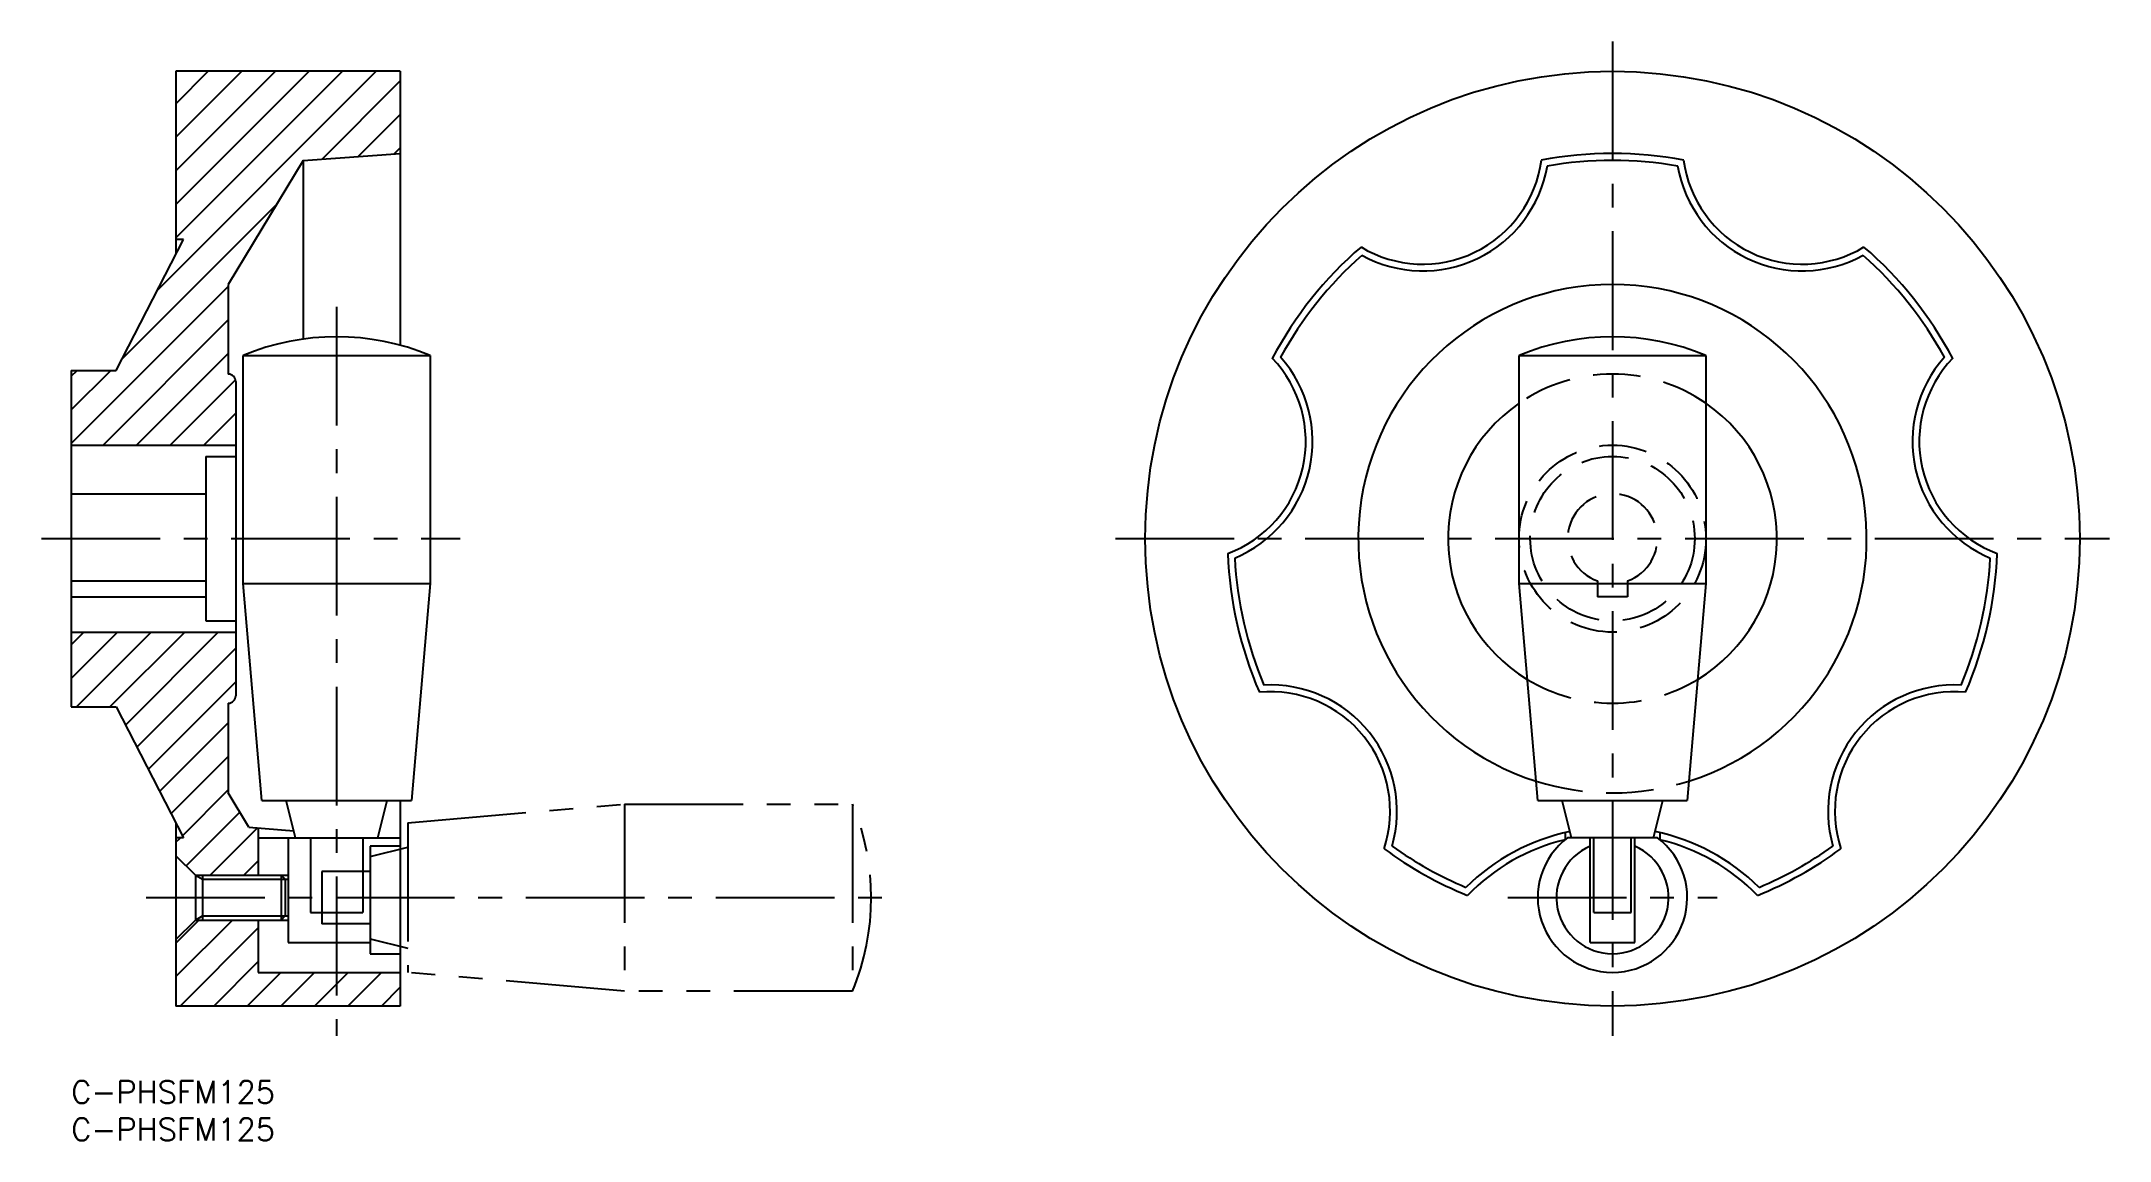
# Model space of a CAD drawing. Extents: x -4 to 273, y -8 to 139.
import ezdxf

# ---------------------------------------------------------------- set-up
doc = ezdxf.new("R2010")
doc.units = 0
doc.header["$LTSCALE"] = 0.5
for name, pattern in [('CENTER', [50.8, 31.75, -6.35, 6.35, -6.35]), ('DASHED', [19.05, 12.7, -6.35]), ('PHANTOM', [63.5, 31.75, -6.35, 6.35, -6.35, 6.35, -6.35])]:
    doc.linetypes.add(name, pattern=pattern)
for name, color, linetype in [('MSM_CENTER', 1, 'CENTER'), ('MSM_CONTINUOUS', 7, 'CONTINUOUS'), ('MSM_DASHED', 4, 'DASHED'), ('MSM_IMAGINARY', 6, 'PHANTOM'), ('MSM_NARROW', 5, 'CONTINUOUS'), ('MSM_PART_NUMBER', 7, 'CONTINUOUS')]:
    doc.layers.add(name, color=color, linetype=linetype)
doc.styles.get("Standard").update_dxf_attribs({"font": 'txt.shx', "height": 3, "bigfont": 'bigfont.shx'})

# ---------------------------------------------------------------- blocks, each defined once
blk = doc.blocks.new('*U1')
at = {"layer": 'MSM_PART_NUMBER'}
blk.add_text('C-PHSFM125', height=3, dxfattribs=at).set_placement((0, -3))
blk = doc.blocks.new('*U2')
at = {"layer": 'MSM_PART_NUMBER'}
blk.add_text('C-PHSFM125', height=3, dxfattribs=at).set_placement((0, -8))

msp = doc.modelspace()

# ---------------------------------------------------------------- linework, layer by layer
at = {"layer": 'MSM_CENTER'}
for p, q in [((206.16, 139), (206.16, 6)), ((35.5, 103.5), (35.5, 6)), ((-4, 72.5), (52, 72.5)), ((139.66, 72.5), (272.66, 72.5)), ((10, 24.5), (111, 24.5)), ((192.16, 24.5), (220.16, 24.5))]:
    msp.add_line(p, q, dxfattribs=at)
at = {"layer": 'MSM_CONTINUOUS'}
for p, q in [((44, 135), (14, 135)), ((14, 135), (14, 110.56)), ((44, 135), (44, 98.37)), ((31, 123.09), (21, 106.5)), ((31, 123.09), (44, 124)), ((31, 123.09), (31, 99.19)), ((6, 95), (15, 112.5)), ((15, 112.5), (14, 112.5)), ((21, 106.5), (21, 94.5)), ((23, 66.5), (23, 97)), ((23, 97), (48, 97)), ((48, 97), (48, 66.5)), ((193.66, 66.5), (193.66, 97)), ((193.66, 97), (218.66, 97)), ((218.66, 97), (218.66, 66.5)), ((0, 95), (0, 50)), ((0, 95), (6, 95)), ((22, 93.5), (22, 51.5)), ((0, 85), (22, 85)), ((18, 83.5), (22, 83.5)), ((18, 83.5), (18, 61.5)), ((0, 78.5), (18, 78.5)), ((0, 66.84), (18, 66.84)), ((23, 66.5), (48, 66.5)), ((25.5, 37.5), (23, 66.5)), ((48, 66.5), (45.5, 37.5)), ((193.66, 66.5), (218.66, 66.5)), ((196.16, 37.5), (193.66, 66.5)), ((218.66, 66.5), (216.16, 37.5)), ((0, 64.7), (18, 64.7)), ((18, 61.5), (22, 61.5)), ((0, 60), (22, 60)), ((0, 50), (6, 50)), ((6, 50), (15, 32.5)), ((21, 50.5), (21, 38.5)), ((23.77, 33.91), (21, 38.5)), ((25.5, 37.5), (45.5, 37.5)), ((30, 32.5), (28.75, 37.5)), ((41, 32.5), (42.25, 37.5)), ((44, 37.5), (44, 10)), ((196.16, 37.5), (216.16, 37.5)), ((200.66, 32.5), (199.41, 37.5)), ((211.66, 32.5), (212.91, 37.5)), ((14, 34.44), (14, 10)), ((23.77, 33.91), (29.77, 33.41)), ((25, 33.81), (25, 27.5)), ((15, 32.5), (14, 32.5)), ((25, 32.5), (44, 32.5)), ((29, 32.5), (29, 18.5)), ((32, 32.5), (32, 22.5)), ((39, 32.5), (39, 22.5)), ((40, 31.37), (40, 17)), ((44, 31.37), (40, 31.37)), ((199.81, 33.18), (199.81, 32.23)), ((212.16, 32.5), (200.16, 32.5)), ((203.16, 18.5), (203.16, 32.5)), ((203.66, 22.5), (203.66, 32.5)), ((208.66, 22.5), (208.66, 32.5)), ((209.16, 18.5), (209.16, 32.5)), ((212.51, 33.18), (212.51, 32.23)), ((14, 30.1), (16.6, 27.5)), ((16.6, 27.5), (16.6, 21.5)), ((16.6, 27.5), (28.06, 27.5)), ((16.6, 27.5), (17.54, 26.96)), ((17.54, 27.5), (17.54, 21.5)), ((28.6, 26.96), (28.06, 27.5)), ((28.06, 27.5), (28.06, 21.5)), ((28.6, 26.96), (29, 26.96)), ((28.6, 26.96), (28.6, 22.04)), ((32, 22.5), (39, 22.5)), ((203.66, 22.5), (208.66, 22.5)), ((14, 18.9), (16.6, 21.5)), ((16.6, 21.5), (17.54, 22.04)), ((16.6, 21.5), (28.06, 21.5)), ((25, 21.5), (25, 14.5)), ((28.06, 21.5), (28.6, 22.04)), ((28.6, 22.04), (29, 22.04)), ((29, 18.5), (40, 18.5)), ((40, 17), (44, 17)), ((203.16, 18.5), (209.16, 18.5)), ((25, 14.5), (44, 14.5)), ((44, 10), (14, 10))]:
    msp.add_line(p, q, dxfattribs=at)
msp.add_circle((206.16, 72.5), 62.5, dxfattribs=at)
for centre, radius, start, end in [((180.78, 125.21), 16, 238.9495, 352.4791), ((180.78, 125.21), 16.91, 241.2102, 350.2184), ((206.16, 72.5), 51.5, 79.3475, 100.6525), ((206.16, 72.5), 50.59, 80.0759, 99.9241), ((231.54, 125.21), 16.91, 189.7816, 298.7898), ((231.54, 125.21), 16, 187.5209, 301.0505), ((206.16, 72.5), 51.5, 130.7761, 152.081), ((206.16, 72.5), 51.5, 27.919, 49.2239), ((206.16, 72.5), 50.59, 131.5045, 151.3527), ((206.16, 72.5), 50.59, 28.6473, 48.4955), ((206.16, 72.5), 34, 287.4961, 252.5039), ((35.5, 67), 32.5, 67.3801, 112.6199), ((206.16, 67), 32.5, 67.3801, 112.6199), ((21, 93.5), 1, 0, 90), ((149.13, 85.52), 16, 290.378, 43.9077), ((149.13, 85.52), 16.91, 292.6387, 41.647), ((263.19, 85.52), 16.91, 138.353, 247.3613), ((263.19, 85.52), 16, 136.0923, 249.622), ((206.16, 72.5), 22, 124.6235, 238.8051), ((206.16, 72.5), 22, 301.1949, 55.3765), ((206.16, 72.5), 51.5, 182.2047, 203.5096), ((206.16, 72.5), 50.59, 182.933, 202.7812), ((206.16, 72.5), 50.59, 337.2188, 357.067), ((206.16, 72.5), 51.5, 336.4904, 357.7953), ((160.42, 36.03), 16.91, 344.0673, 93.0755), ((251.9, 36.03), 16.91, 86.9245, 195.9327), ((21, 51.5), 1, 270, 0), ((160.42, 36.03), 16, 341.8066, 95.3362), ((251.9, 36.03), 16, 84.6638, 198.1934), ((206.16, 6), 27.91, 101.7951, 134.6275), ((206.16, 6), 27.91, 45.3725, 78.2049), ((206.16, 72.5), 51.5, 233.6332, 247.8832), ((206.16, 72.5), 50.59, 234.3616, 247.1986), ((206.16, 6), 27, 103.6025, 135.9005), ((206.16, 24.5), 10, 126.8699, 53.1301), ((206.16, 24.5), 7.5, 113.5782, 66.4218), ((206.16, 6), 27, 44.0995, 76.3975), ((206.16, 72.5), 51.5, 292.1168, 306.3668), ((206.16, 72.5), 50.59, 292.8014, 305.6384)]:
    msp.add_arc(centre, radius, start, end, dxfattribs=at)
at = {"layer": 'MSM_DASHED'}
for p, q in [((204.16, 66.84), (204.16, 64.7)), ((208.16, 66.84), (208.16, 64.7)), ((208.16, 64.7), (204.16, 64.7))]:
    msp.add_line(p, q, dxfattribs=at)
for radius in [12.5, 11]:
    msp.add_circle((206.16, 72.5), radius, dxfattribs=at)
for radius, start, end in [(22, 55.3765, 124.6235), (6, 289.4712, 250.5288), (22, 238.8051, 301.1949), (34, 252.5039, 287.4961)]:
    msp.add_arc((206.16, 72.5), radius, start, end, dxfattribs=at)
at = {"layer": 'MSM_IMAGINARY'}
for p, q in [((45, 34.5), (74, 37)), ((74, 37), (74, 12)), ((74, 37), (104.5, 37)), ((104.5, 37), (104.5, 12)), ((45, 34.5), (45, 14.5)), ((40, 30), (45, 31.25)), ((33.5, 28), (33.5, 21)), ((40, 28), (33.5, 28)), ((40, 21), (33.5, 21)), ((40, 19), (45, 17.75)), ((74, 12), (45, 14.5)), ((104.5, 12), (74, 12))]:
    msp.add_line(p, q, dxfattribs=at)
msp.add_arc((74.5, 24.5), 32.5, 337.3801, 22.6199, dxfattribs=at)
at = {"layer": 'MSM_NARROW'}
for p, q in [((11.53, 105.74), (40.78, 135)), ((14, 130.67), (18.33, 135)), ((14, 126.18), (22.82, 135)), ((14, 121.69), (27.31, 135)), ((14, 117.2), (31.8, 135)), ((14, 112.71), (36.29, 135)), ((33.54, 123.27), (44, 133.73)), ((38.37, 123.61), (44, 129.24)), ((43.2, 123.94), (44, 124.75)), ((6.77, 96.5), (27.42, 117.14)), ((0, 85.24), (21, 106.24)), ((4.25, 85), (21, 101.75)), ((8.74, 85), (21, 97.26)), ((0, 94.22), (0.78, 95)), ((0, 89.73), (5.27, 95)), ((13.23, 85), (21.94, 93.71)), ((17.72, 85), (22, 89.28)), ((0, 58.3), (1.7, 60)), ((0, 53.81), (6.19, 60)), ((0.68, 50), (10.68, 60)), ((5.17, 50), (15.17, 60)), ((7.24, 47.58), (19.66, 60)), ((8.77, 44.62), (22, 57.85)), ((10.29, 41.65), (22, 53.36)), ((11.82, 38.69), (21, 47.87)), ((13.34, 35.72), (21, 43.38)), ((14.87, 32.76), (21, 38.89)), ((15.35, 28.75), (22.54, 35.94)), ((18.59, 27.5), (24.91, 33.81)), ((14, 31.89), (14.61, 32.5)), ((23.08, 27.5), (25, 29.42)), ((17.54, 26.96), (28.6, 26.96)), ((28.06, 27.5), (29, 27.5)), ((14, 18.42), (17.08, 21.5)), ((14, 13.93), (21.57, 21.5)), ((14.56, 10), (25, 20.44)), ((17.54, 22.04), (28.6, 22.04)), ((28.06, 21.5), (29, 21.5)), ((19.05, 10), (25, 15.95)), ((23.54, 10), (28.04, 14.5)), ((28.03, 10), (32.53, 14.5)), ((32.52, 10), (37.02, 14.5)), ((37.01, 10), (41.51, 14.5)), ((41.5, 10), (44, 12.5))]:
    msp.add_line(p, q, dxfattribs=at)

# ---------------------------------------------------------------- block references
at = {"layer": 'MSM_CONTINUOUS'}
for name in ['*U1', '*U2']:
    msp.add_blockref(name, (0, 0), dxfattribs=at)

doc.saveas('drawing.dxf')
